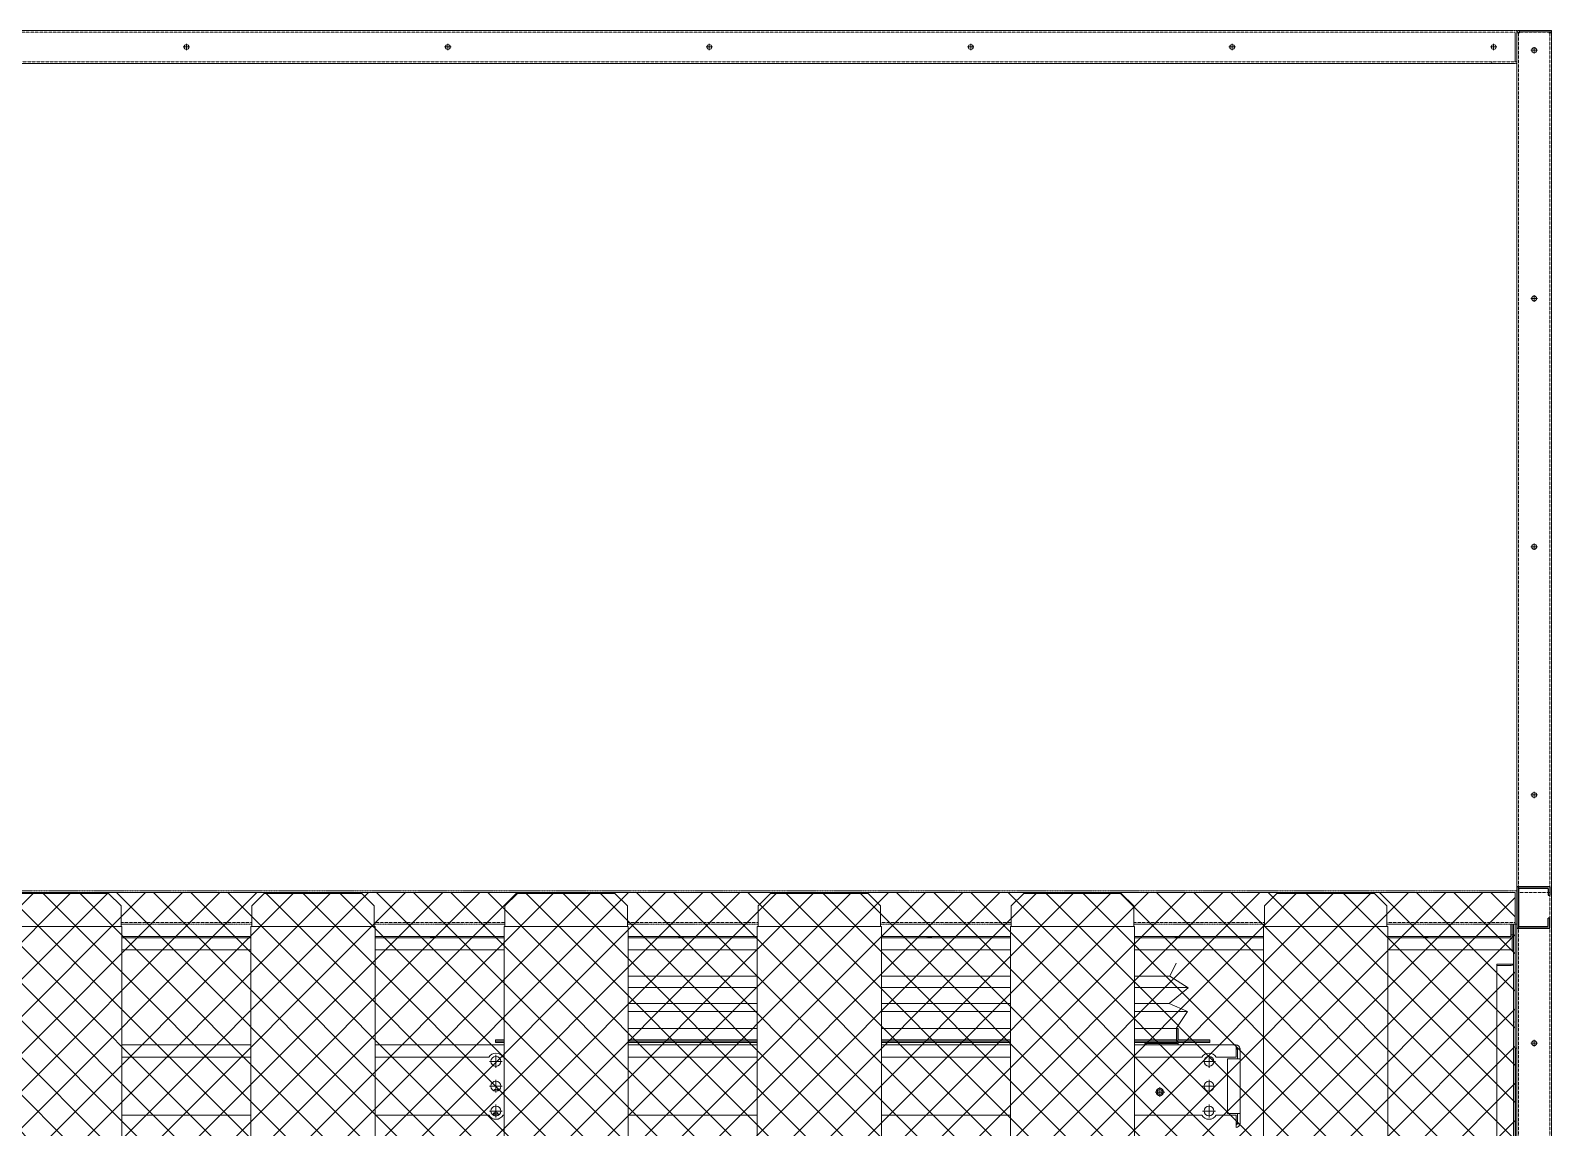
# Model space of a CAD drawing. Header units: millimetres. Extents: x -661502 to 32907, y -140885 to 22606.
# Drawn here: x 24184 to 26022, y 11268 to 12594 of the extents above; entities that cross this region are included whole.
import ezdxf

# ---------------------------------------------------------------- set-up
doc = ezdxf.new("R2010")
doc.units = ezdxf.units.MM
for name, pattern in [('CENTER', [2, 1.25, -0.25, 0.25, -0.25]), ('HIDDEN', [0.375, 0.25, -0.125]), ('HIDDENX2', [0.75, 0.5, -0.25])]:
    doc.linetypes.add(name, pattern=pattern)
doc.layers.add('center', color=1, linetype='CENTER')
doc.layers.add('HIDD', color=2, linetype='HIDDENX2')

# ---------------------------------------------------------------- blocks, each defined once
blk = doc.blocks.new('3753456')
at = {"color": 0, "lineweight": 5}
for p, q in [((337590.2, 91235.5), (337597.8, 91251)), ((337612.3, 91221.4), (337590.2, 91235.5)), ((337589.4, 91202.2), (337612.3, 91221.4)), ((337611.6, 91192.6), (337589.4, 91202.2)), ((337597.8, 91172), (337611.6, 91192.6))]:
    blk.add_line(p, q, dxfattribs=at)
blk = doc.blocks.new('435')
for p, q in [((-131382, 21088.8), (-131342, 21088.8)), ((-131382, 21088.8), (-131382, 21078.8)), ((-131342, 21088.8), (-131342, 21038.8)), ((-131342, 21088.8), (-131342, 21038.8)), ((-131380, 21078.8), (-131382, 21078.8)), ((-131380, 21086.8), (-131344, 21086.8)), ((-131380, 21086.8), (-131380, 21078.8)), ((-131344, 21086.8), (-131344, 21040.8)), ((-131382, 21038.8), (-131382, 21050.8)), ((-131382, 21050.8), (-131380, 21050.8)), ((-131342, 21038.8), (-131382, 21038.8)), ((-131380, 21040.8), (-131380, 21050.8)), ((-131344, 21040.8), (-131380, 21040.8))]:
    blk.add_line(p, q)
blk = doc.blocks.new('2')
at = {"lineweight": 5}
h = blk.add_hatch(dxfattribs=at)
h.set_pattern_fill('ANSI37', scale=10)
h.set_pattern_definition([(45, (-1343657.36, -423604.113), (-22.4506403, 22.4506403), []), (135, (-1343657.36, -423604.113), (-22.4506403, -22.4506403), [])])
h.paths.add_polyline_path([(22766.1, 11551.8), (22766.1, 9481.8), (25978.1, 9481.8), (25978.1, 11551.8)])
at = {"color": 7, "lineweight": 20, "ltscale": 0.280701}
for p, q in [((22769.2, 12593.8), (25975, 12593.8)), ((24372.1, 12577.7), (24372.1, 12569.9)), ((24688.1, 12577.7), (24688.1, 12569.9)), ((25004.1, 12577.7), (25004.1, 12569.9)), ((25320.1, 12577.7), (25320.1, 12569.9)), ((25636.1, 12577.7), (25636.1, 12569.9)), ((25952.1, 12577.7), (25952.1, 12569.9)), ((25975.2, 12593.8), (25975.1, 12593.8)), ((25975.2, 12593.8), (25975.2, 12593.8)), ((25978.1, 12556.9), (25978.1, 12590.7)), ((25980.1, 12590.7), (25983.2, 12590.7)), ((25980.1, 9548.9), (25980.1, 12590.7)), ((25980.1, 12590.4), (25980.1, 12590.4)), ((25980.1, 12590.4), (25980.1, 12590.4)), ((25980.1, 12590.4), (25980.1, 12590.4)), ((25982.2, 12591.8), (25983.2, 12591.8)), ((25983.2, 12593.8), (25983.2, 12590.7)), ((26022.1, 12593.8), (25983.2, 12593.8)), ((26022.1, 12592.2), (25983.2, 12592.2)), ((26022.1, 12590.7), (26019, 12590.7)), ((26022.1, 12590.7), (26022.1, 12593.8)), ((26022.1, 9548.9), (26022.1, 12590.7)), ((24368.2, 12573.8), (24376, 12573.8)), ((24684.2, 12573.8), (24692, 12573.8)), ((25000.2, 12573.8), (25008, 12573.8)), ((25316.2, 12573.8), (25324, 12573.8)), ((25632.2, 12573.8), (25640, 12573.8)), ((25948.2, 12573.8), (25956, 12573.8)), ((25997.2, 12569.8), (26005, 12569.8)), ((26001.1, 12573.7), (26001.1, 12565.9)), ((22766.1, 12553.8), (25978.1, 12553.8)), ((25978.1, 12555.8), (25978.6, 12555.8)), ((25997.2, 12269.8), (26005, 12269.8)), ((26001.1, 12273.7), (26001.1, 12265.9)), ((25980.1, 12207.2), (25980.1, 12207.2)), ((25980.1, 12207.2), (25980.1, 12207.2)), ((25980.1, 12199), (25980.1, 12199)), ((25980.1, 12199), (25980.1, 12199)), ((25997.2, 11969.8), (26005, 11969.8)), ((26001.1, 11973.7), (26001.1, 11965.9)), ((25997.2, 11669.8), (26005, 11669.8)), ((26001.1, 11673.7), (26001.1, 11665.9)), ((25972.8, 11501.9), (25972.8, 11513.8)), ((25974.3, 11482.4), (25974.3, 11513.8)), ((25975.9, 11513.8), (25975.9, 11500.8)), ((24450.1, 11498.8), (24294.1, 11498.8)), ((24294.1, 11497), (24450.1, 11497)), ((24756.1, 11498.8), (24600.1, 11498.8)), ((24600.1, 11497), (24756.1, 11497)), ((25062.1, 11498.8), (24906.1, 11498.8)), ((24906.1, 11497), (25062.1, 11497)), ((25368.1, 11498.8), (25212.1, 11498.8)), ((25212.1, 11497), (25368.1, 11497)), ((25674.1, 11498.8), (25518.1, 11498.8)), ((25518.1, 11497), (25674.1, 11497)), ((25972.8, 11498.8), (25824.1, 11498.8)), ((25824.1, 11497), (25974.3, 11497)), ((25972.8, 11501.9), (25972.8, 11498.8)), ((25972.8, 11500.8), (25975.9, 11500.8)), ((25974.3, 11495.9), (25974.3, 11483.5)), ((25975.9, 11500.8), (25975.9, 11465.1)), ((24450.1, 11482.5), (24294.1, 11482.5)), ((24756.1, 11482.5), (24600.1, 11482.5)), ((25062.1, 11482.5), (24906.1, 11482.5)), ((25368.1, 11482.5), (25212.1, 11482.5)), ((25674.1, 11482.5), (25518.1, 11482.5)), ((25974.3, 11482.5), (25824.1, 11482.5)), ((25975.9, 11482.4), (25974.3, 11482.4)), ((25955.9, 11463.7), (25955.9, 11465.1)), ((25955.9, 11465.1), (25972.4, 11465.1)), ((25955.9, 11463.7), (25972.4, 11463.7)), ((25955.9, 10702.3), (25955.9, 11463.7)), ((25975.9, 11465.1), (25973, 11465.1)), ((25975.9, 11465.1), (25975.9, 10767.8)), ((25062.1, 11387.4), (24906.1, 11387.4)), ((25368.1, 11387.4), (25212.1, 11387.4)), ((25568.6, 11387.4), (25518.1, 11387.4)), ((25568.6, 11387.4), (25568.6, 11372.4)), ((25569, 11387.4), (25570.6, 11387.4)), ((25569, 11387.4), (25569, 11375.5)), ((25570.6, 11387.4), (25570.6, 11375.5)), ((25975.9, 11395.8), (25976.6, 11395.8)), ((24450.1, 11368), (24294.1, 11368)), ((24450.1, 11367.8), (24294.1, 11367.8)), ((24756.1, 11368), (24600.1, 11368)), ((24756.1, 11367.8), (24600.1, 11367.8)), ((24745.6, 11370.8), (24745.6, 11374)), ((24756.1, 11374), (24745.6, 11374)), ((24756.1, 11372.4), (24745.6, 11372.4)), ((24756.1, 11370.8), (24745.6, 11370.8)), ((25062.1, 11374), (24906.1, 11374)), ((24906.1, 11372.4), (25062.1, 11372.4)), ((24906.1, 11370.8), (25062.1, 11370.8)), ((25062.1, 11367.8), (24906.1, 11367.8)), ((25368.1, 11374), (25212.1, 11374)), ((25212.1, 11372.4), (25368.1, 11372.4)), ((25212.1, 11370.8), (25368.1, 11370.8)), ((25368.1, 11367.8), (25212.1, 11367.8)), ((25568.6, 11374), (25518.1, 11374)), ((25518.1, 11372.4), (25569, 11372.4)), ((25518.1, 11370.8), (25569, 11370.8)), ((25640.9, 11367.8), (25518.1, 11367.8)), ((25530.6, 11369.6), (25567.8, 11369.6)), ((25530.6, 11369.6), (25530.6, 11367.8)), ((25570.6, 11369.6), (25567.8, 11369.6)), ((25569, 11369.6), (25569, 11372.4)), ((25569, 11369.6), (25570.6, 11369.6)), ((25570.6, 11369.6), (25570.6, 11367.8)), ((25571.8, 11372.4), (25609, 11372.4)), ((25571.8, 11370.8), (25609, 11370.8)), ((25609, 11374), (25572.1, 11374)), ((25609, 11372.4), (25572.1, 11372.4)), ((25609, 11374), (25609, 11370.8)), ((25640.9, 11362.6), (25640.9, 11367.8)), ((25640.9, 11362.6), (25640.9, 11352.8)), ((25640.9, 11362.6), (25642.4, 11362.6)), ((25645.6, 11363.1), (25642.4, 11363.1)), ((25642.4, 11350.8), (25642.4, 11363.1)), ((25645.6, 11363.1), (25645.6, 11272.5)), ((25980.1, 11363.9), (25978.1, 11363.9)), ((25978.5, 10986.3), (25978.5, 11363.9)), ((25997.2, 11369.8), (26005, 11369.8)), ((26001.1, 11373.7), (26001.1, 11365.9)), ((24294.1, 11352.8), (24450.1, 11352.8)), ((24600.1, 11352.8), (24737.5, 11352.8)), ((24738.3, 11347.8), (24753.9, 11347.8)), ((24746.1, 11355.6), (24746.1, 11340)), ((24754.8, 11352.8), (24756.1, 11352.8)), ((24906.1, 11352.8), (25062.1, 11352.8)), ((25212.1, 11352.8), (25368.1, 11352.8)), ((25518.1, 11352.8), (25599.5, 11352.8)), ((25600.3, 11347.8), (25615.9, 11347.8)), ((25608.1, 11355.6), (25608.1, 11340)), ((25616.8, 11352.8), (25640.9, 11352.8)), ((25630.6, 11284.8), (25630.6, 11350.8)), ((25630.6, 11350.8), (25640.4, 11350.8)), ((25640.4, 11350.8), (25645.6, 11350.8)), ((25645.6, 11350.8), (25645.6, 11350.8)), ((24738.3, 11317.8), (24753.9, 11317.8)), ((24746.1, 11325.6), (24746.1, 11310)), ((25542.8, 11310.8), (25554.5, 11310.8)), ((25548.6, 11316.6), (25548.6, 11304.9)), ((25600.3, 11317.8), (25615.9, 11317.8)), ((25608.1, 11325.6), (25608.1, 11310)), ((24746.1, 11295.6), (24746.1, 11280)), ((25608.1, 11295.6), (25608.1, 11280)), ((24450.1, 11282.8), (24294.1, 11282.8)), ((24737.5, 11282.8), (24600.1, 11282.8)), ((24738.3, 11287.8), (24753.9, 11287.8)), ((24756.1, 11282.8), (24754.8, 11282.8)), ((25062.1, 11282.8), (24906.1, 11282.8)), ((25368.1, 11282.8), (25212.1, 11282.8)), ((25599.5, 11282.8), (25518.1, 11282.8)), ((25600.3, 11287.8), (25615.9, 11287.8)), ((25640.9, 11282.8), (25616.8, 11282.8)), ((25640.4, 11284.8), (25630.6, 11284.8)), ((25640.4, 11284.8), (25645.6, 11284.8)), ((25640.9, 11282.8), (25640.9, 11267.8)), ((25640.9, 11273), (25642.4, 11273)), ((25645.6, 11284.8), (25642.4, 11284.8)), ((25642.4, 11272.5), (25642.4, 11284.8)), ((25645.6, 11272.5), (25642.4, 11272.5))]:
    blk.add_line(p, q, dxfattribs=at)
at = {"lineweight": 20}
for p, q in [((22766.1, 11551.8), (25978.1, 11551.8)), ((24160.1, 11550.8), (24278.1, 11550.8)), ((24293.1, 11535.8), (24278.1, 11550.8)), ((24451.1, 11535.8), (24466.1, 11550.8)), ((24466.1, 11550.8), (24584.1, 11550.8)), ((24599.1, 11535.8), (24584.1, 11550.8)), ((24757.1, 11535.8), (24772.1, 11550.8)), ((24772.1, 11550.8), (24890.1, 11550.8)), ((24905.1, 11535.8), (24890.1, 11550.8)), ((25063.1, 11535.8), (25078.1, 11550.8)), ((25078.1, 11550.8), (25196.1, 11550.8)), ((25211.1, 11535.8), (25196.1, 11550.8)), ((25369.1, 11535.8), (25384.1, 11550.8)), ((25384.1, 11550.8), (25502.1, 11550.8)), ((25517.1, 11535.8), (25502.1, 11550.8)), ((25675.1, 11535.8), (25690.1, 11550.8)), ((25690.1, 11550.8), (25808.1, 11550.8)), ((25823.1, 11535.8), (25808.1, 11550.8)), ((25978.1, 11551.8), (25978.1, 9481.8)), ((24293.1, 11510.8), (24293.1, 11535.8)), ((24451.1, 11510.8), (24451.1, 11535.8)), ((24599.1, 11510.8), (24599.1, 11535.8)), ((24757.1, 11510.8), (24757.1, 11535.8)), ((24905.1, 11510.8), (24905.1, 11535.8)), ((25063.1, 11510.8), (25063.1, 11535.8)), ((25211.1, 11510.8), (25211.1, 11535.8)), ((25369.1, 11510.8), (25369.1, 11535.8)), ((25517.1, 11510.8), (25517.1, 11535.8)), ((25675.1, 11510.8), (25675.1, 11535.8)), ((25823.1, 11510.8), (25823.1, 11535.8)), ((24294.1, 11510.8), (24144.1, 11510.8)), ((24294.1, 9527.8), (24294.1, 11510.8)), ((24450.1, 9527.8), (24450.1, 11510.8)), ((24600.1, 11510.8), (24450.1, 11510.8)), ((24600.1, 9527.8), (24600.1, 11510.8)), ((24756.1, 9527.8), (24756.1, 11510.8)), ((24906.1, 11510.8), (24756.1, 11510.8)), ((24906.1, 9527.8), (24906.1, 11510.8)), ((25062.1, 9527.8), (25062.1, 11510.8)), ((25212.1, 11510.8), (25062.1, 11510.8)), ((25212.1, 9527.8), (25212.1, 11510.8)), ((25368.1, 9527.8), (25368.1, 11510.8)), ((25518.1, 11510.8), (25368.1, 11510.8)), ((25518.1, 9527.8), (25518.1, 11510.8)), ((25674.1, 9527.8), (25674.1, 11510.8)), ((25824.1, 11510.8), (25674.1, 11510.8)), ((25824.1, 9527.8), (25824.1, 11510.8)), ((25980.1, 9518.8), (25980.1, 11513.8))]:
    blk.add_line(p, q, dxfattribs=at)
at = {"color": 0, "lineweight": 20}
for p, q in [((25062.1, 11450.9), (24906.1, 11450.9)), ((24906.1, 11436.9), (25062.1, 11436.9)), ((25368.1, 11450.9), (25212.1, 11450.9)), ((25212.1, 11436.9), (25368.1, 11436.9)), ((25560.5, 11450.9), (25518.1, 11450.9)), ((25518.1, 11436.9), (25582.7, 11436.9)), ((24906.1, 11417.7), (25062.1, 11417.7)), ((25212.1, 11417.7), (25368.1, 11417.7)), ((25518.1, 11417.7), (25559.8, 11417.7)), ((25062.1, 11408.1), (24906.1, 11408.1)), ((25368.1, 11408.1), (25212.1, 11408.1)), ((25581.9, 11408.1), (25518.1, 11408.1))]:
    blk.add_line(p, q, dxfattribs=at)
at = {"color": 7, "lineweight": 20, "ltscale": 0.280701}
for centre, radius in [((24372.1, 12573.8), 3), ((24688.1, 12573.8), 3), ((25004.1, 12573.8), 3), ((25320.1, 12573.8), 3), ((25636.1, 12573.8), 3), ((25952.1, 12573.8), 3), ((26001.1, 12569.8), 3), ((26001.1, 12269.8), 3), ((26001.1, 11969.8), 3), ((26001.1, 11669.8), 3), ((26001.1, 11369.8), 3), ((24746.1, 11347.8), 6), ((25608.1, 11347.8), 6), ((24746.1, 11317.8), 6), ((25548.6, 11310.8), 4.5), ((25548.6, 11310.8), 3), ((25608.1, 11317.8), 6), ((24746.1, 11287.8), 6), ((25608.1, 11287.8), 6)]:
    blk.add_circle(centre, radius, dxfattribs=at)
at = {"color": 7, "lineweight": 20}
for centre in [(24372.1, 12573.8), (24688.1, 12573.8), (25004.1, 12573.8), (25320.1, 12573.8), (25636.1, 12573.8), (25952.1, 12573.8), (26001.1, 12569.8), (26001.1, 12269.8), (26001.1, 11969.8), (26001.1, 11669.8), (26001.1, 11369.8)]:
    blk.add_circle(centre, 3, dxfattribs=at)
at = {"color": 7, "lineweight": 20, "ltscale": 0.280701}
for centre, radius, start, end in [((25983.2, 12590.7), 3.1, 90, 180), ((25983.2, 12590.7), 1.5, 90, 180), ((25572.1, 11375.5), 3.1, 180, 270), ((25571.8, 11369.6), 2.8, 90, 180), ((25567.1, 11368.5), 3.97, 48.5624, 60.7225), ((25572.1, 11375.5), 1.5, 180, 270), ((25571.8, 11369.6), 1.2, 90, 180), ((25640.4, 11362.6), 5.2, 5.5181, 84.4823), ((25640.4, 11362.6), 2, 0, 75.5225), ((24746.1, 11347.8), 10, 29.9997, 150.0003), ((25608.1, 11347.8), 10, 29.9997, 150.0003), ((24746.1, 11287.8), 10, 210.0003, 329.9997), ((25608.1, 11287.8), 10, 210.0003, 329.9997), ((25640.4, 11273), 2, 284.4775, 0), ((25640.4, 11273), 5.2, 275.5177, 354.4827)]:
    blk.add_arc(centre, radius, start, end, dxfattribs=at)
at = {"color": 7, "lineweight": 20, "ltscale": 0.280701, "extrusion": (0, 0, -1)}
for centre, major_axis, ratio, start_param, end_param in [((24669.9, 11496.7), (3, 0), 0.681998, 3.252347, 4.712389), ((24669.9, 11495.6), (3, 0), 0.681998, 3.892713, 4.712389), ((24669.9, 11494.1), (4.5, 0), 0.681998, 4.340329, 5.084449), ((24669.9, 11496.7), (-3, 0), 0.681998, 1.570796, 3.030838), ((24669.9, 11495.6), (-3, 0), 0.681998, 1.570796, 2.390473), ((24969.9, 11496.7), (3, 0), 0.681998, 3.252347, 4.712389), ((24969.9, 11495.6), (3, 0), 0.681998, 3.892713, 4.712389), ((24969.9, 11494.1), (4.5, 0), 0.681998, 4.340329, 5.084449), ((24969.9, 11496.7), (-3, 0), 0.681998, 1.570796, 3.030838), ((24969.9, 11495.6), (-3, 0), 0.681998, 1.570796, 2.390473), ((25269.9, 11496.7), (3, 0), 0.681998, 3.252347, 4.712389), ((25269.9, 11495.6), (3, 0), 0.681998, 3.892713, 4.712389), ((25269.9, 11494.1), (4.5, 0), 0.681998, 4.340329, 5.084449), ((25269.9, 11496.7), (-3, 0), 0.681998, 1.570796, 3.030838), ((25269.9, 11495.6), (-3, 0), 0.681998, 1.570796, 2.390473), ((25569.9, 11496.7), (3, 0), 0.681998, 3.252347, 4.712389), ((25569.9, 11495.6), (3, 0), 0.681998, 3.892713, 4.712389), ((25569.9, 11494.1), (4.5, 0), 0.681998, 4.340329, 5.084449), ((25569.9, 11496.7), (-3, 0), 0.681998, 1.570796, 3.030838), ((25569.9, 11495.6), (-3, 0), 0.681998, 1.570796, 2.390473), ((25869.9, 11496.7), (3, 0), 0.681998, 3.252347, 4.712389), ((25869.9, 11495.6), (3, 0), 0.681998, 3.892713, 4.712389), ((25869.9, 11494.1), (4.5, 0), 0.681998, 4.340329, 5.084449), ((25869.9, 11496.7), (-3, 0), 0.681998, 1.570796, 3.030838), ((25869.9, 11495.6), (-3, 0), 0.681998, 1.570796, 2.390473), ((25972.4, 11466.1), (1.5, 0), 0.681998, 1.127886, 1.570796), ((25972.4, 11466.1), (3.5, 0), 0.681998, 0.397451, 1.570796), ((25976.6, 11394.5), (1.5, 0), 0.838671, 4.712389, 6.283185), ((25640.4, 11361.7), (-2, 0), 0.600899, 1.823477, 2.303446), ((24746.1, 11311.8), (-3, 0), 0.799325, 0.317912, 0.5), ((24746.1, 11315.6), (-4.5, 0), 0.799325, 4.062751, 5.362027), ((24746.1, 11313.7), (-3, 0), 0.799325, 5.681015, 5.870646), ((24746.1, 11311.8), (-3, 0), 0.799325, 0.5, 2.823881), ((24746.1, 11313.7), (-3, 0), 0.799325, 3.554132, 3.745782), ((24746.1, 11284.2), (-3, 0), 0.799325, 0.000029, 0.5), ((24746.1, 11284.2), (-3, 0), 0.799325, 4.804788, 6.283214), ((24746.1, 11288.1), (-4.5, 0), 0.799325, 4.062751, 5.362027), ((24746.1, 11286.1), (-3, 0), 0.799325, 3.554132, 5.870646), ((24746.1, 11284.2), (-3, 0), 0.799325, 0.5, 3.141622), ((24746.1, 11284.2), (-3, 0), 0.799325, 3.141622, 4.619963)]:
    blk.add_ellipse(centre, major_axis=major_axis, ratio=ratio, start_param=start_param, end_param=end_param, dxfattribs=at)
at = {"layer": 'center', "lineweight": 20}
for p, q in [((26022.1, 12593.8), (22722.1, 12593.8)), ((25980.1, 12593.8), (25980.1, 9519)), ((26022.1, 12593.8), (26022.1, 9393.8)), ((25980.1, 12553.8), (22764.1, 12553.8)), ((22764.1, 11553.8), (25980.1, 11553.8)), ((24451.1, 11513.8), (24293.1, 11513.8)), ((24757.1, 11513.8), (24599.1, 11513.8)), ((25063.1, 11513.8), (24905.1, 11513.8)), ((25369.1, 11513.8), (25211.1, 11513.8)), ((25675.1, 11513.8), (25517.1, 11513.8)), ((25980.1, 11513.8), (25823.1, 11513.8))]:
    blk.add_line(p, q, dxfattribs=at)
at = {"layer": 'HIDD', "linetype": 'HIDDEN', "lineweight": 20}
for p, q in [((25978.1, 12591.8), (22764.1, 12591.8)), ((25978.1, 12591.8), (25978.1, 12555.8)), ((25982.1, 12591.8), (26020.1, 12591.8)), ((25982.1, 12591.8), (25982.1, 11555.8)), ((26020.1, 12591.8), (26020.1, 11555.8)), ((25980.1, 12555.8), (22764.1, 12555.8)), ((25950.1, 12555.8), (25950.1, 12553.8)), ((25978.1, 11551.8), (22766.1, 11551.8)), ((25978.1, 11551.8), (25978.1, 11515.8)), ((25982.1, 11552), (26020.1, 11552)), ((25982.1, 11552), (25982.1, 9521)), ((26020.1, 11552), (26020.1, 9521)), ((24451.1, 11515.8), (24293.1, 11515.8)), ((24757.1, 11515.8), (24599.1, 11515.8)), ((25063.1, 11515.8), (24905.1, 11515.8)), ((25369.1, 11515.8), (25211.1, 11515.8)), ((25675.1, 11515.8), (25517.1, 11515.8)), ((25978.1, 11515.8), (25823.1, 11515.8))]:
    blk.add_line(p, q, dxfattribs=at)
at = {"lineweight": 20, "xscale": -1}
blk.add_blockref('435', (-105361.8, -9530), dxfattribs=at)
at = {"color": 0, "lineweight": 20}
blk.add_blockref('3753456', (-312029.6, -79784.6), dxfattribs=at)

msp = doc.modelspace()

# ---------------------------------------------------------------- block references
msp.add_blockref('2', (0, 0))

doc.saveas('drawing.dxf')
